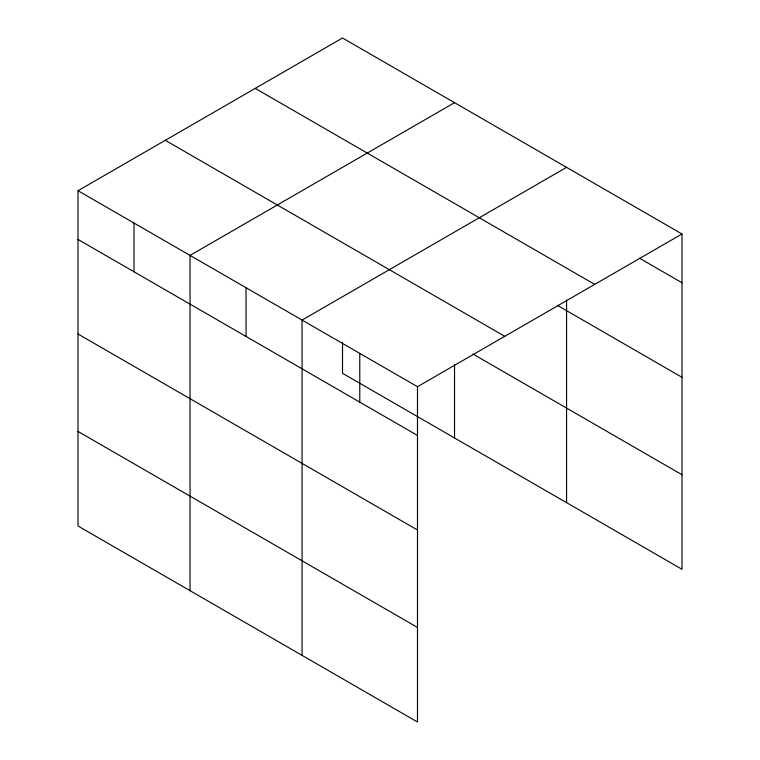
<?xml version="1.0" encoding="UTF-8"?>
<svg xmlns="http://www.w3.org/2000/svg" width="760" height="760" viewBox="0 0 760 760"><rect width="100%" height="100%" fill="white"/><g stroke="black" fill="none" stroke-linecap="round" stroke-linejoin="round"><path stroke-width="1.14" d="M342.513 342.56L342.513 373.293L681.995 569.288L681.995 233.994L342.513 38L78.004 190.712L78.004 526.005L417.487 722L417.487 386.707L78.004 190.712M454.537 102.676L190.038 255.388L190.038 590.681M566.57 167.361L302.062 320.074L302.062 655.357M417.487 386.707L681.995 233.994M639.473 258.181L681.995 282.739M255.227 88.397L594.709 284.392M557.403 305.368L681.995 377.302M165.291 140.315L504.773 336.319M472.872 353.989L681.995 474.724M78.004 239.447L417.487 435.452M78.004 334.01L417.487 530.014M78.004 431.442L417.487 627.437M566.57 300.019L566.57 502.645M454.537 364.686L454.537 437.969M359.774 353.39L359.774 402.125M246.05 287.726L246.05 336.471M134.016 223.05L134.016 271.785"/></g></svg>
